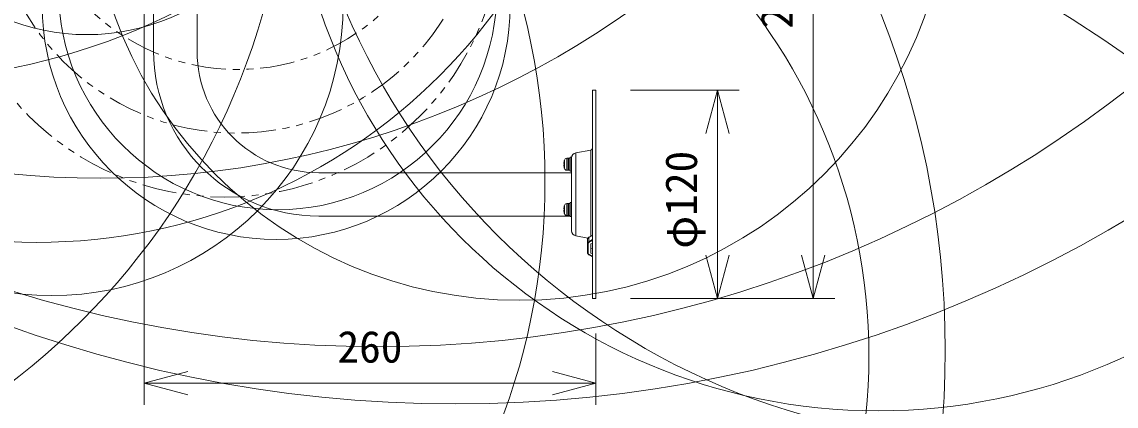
# Model space of a CAD drawing. Units: millimetres, scale not verified. Extents: x -948 to 618, y -557 to 1235.
# Drawn here: x 7.2 to 70.2, y -13.2 to 8.9 of the extents above; entities that cross this region are included whole.
import ezdxf
from ezdxf.enums import TextEntityAlignment as Align

# ---------------------------------------------------------------- set-up
doc = ezdxf.new("R2010")
doc.units = ezdxf.units.MM
doc.header["$LTSCALE"] = 0.125
doc.linetypes.add('USER3', pattern=[31.75, 15.875, -3.175, 3.175, -3.175, 3.175, -3.175])
doc.layers.add('0-0_0', color=1, linetype='Continuous', lineweight=18)
doc.layers.add('0-5_GAIKEI', color=1, linetype='Continuous', lineweight=18)
doc.styles.add('ＭＳ ゴシック', font='')
doc.styles.get('ＭＳ ゴシック').set_extended_font_data('MS Gothic')

# ---------------------------------------------------------------- blocks, each defined once
blk = doc.blocks.new('_Open30')
at = {"layer": '0-0_0', "color": 7}
blk.add_line((0, 0), (-1, 0), dxfattribs=at)
blk.add_lwpolyline([(-1, 0.26795), (0, 0), (-1, -0.26795)], dxfattribs=at)
blk = doc.blocks.new('D5')
at = {"layer": '0-0_0', "color": 7}
for p, q in [((213.363, 206.845), (247.513, 206.845)), ((246.263, 204.345), (246.263, 182.975)), ((235.763, 180.475), (247.513, 180.475))]:
    blk.add_line(p, q, dxfattribs=at)
at = {"layer": '0-0_0', "xscale": 2.5, "yscale": 2.5}
for p, rotation in [((246.263, 206.845), 90), ((246.263, 180.475), 270)]:
    blk.add_blockref('_Open30', p, dxfattribs=dict(at, rotation=rotation))
at = {"layer": '0-0_0', "color": 7, "style": 'ＭＳ ゴシック'}
blk.add_text('264', height=1.833, rotation=90, dxfattribs=at).set_placement((245.638, 196.0098), align=Align.BOTTOM_LEFT)
blk = doc.blocks.new('D6')
at = {"layer": '0-0_0', "color": 7}
for p, q in [((207.7745, 204.6443), (207.7745, 174.3651)), ((233.763, 178.475), (233.763, 174.3651)), ((210.2745, 175.6151), (231.263, 175.6151))]:
    blk.add_line(p, q, dxfattribs=at)
at = {"layer": '0-0_0', "xscale": 2.5, "yscale": 2.5, "rotation": 180}
blk.add_blockref('_Open30', (207.7745, 175.6151), dxfattribs=at)
at = {"layer": '0-0_0', "xscale": 2.5, "yscale": 2.5}
blk.add_blockref('_Open30', (233.763, 175.6151), dxfattribs=at)
at = {"layer": '0-0_0', "color": 7, "style": 'ＭＳ ゴシック'}
blk.add_text('260', height=1.833, dxfattribs=at).set_placement((218.8938, 176.2401), align=Align.BOTTOM_LEFT)
blk = doc.blocks.new('D7')
at = {"layer": '0-0_0', "color": 7}
for p, q in [((235.763, 192.475), (242.013, 192.475)), ((240.763, 189.975), (240.763, 182.975)), ((235.763, 180.475), (242.013, 180.475))]:
    blk.add_line(p, q, dxfattribs=at)
at = {"layer": '0-0_0', "xscale": 2.5, "yscale": 2.5}
for p, rotation in [((240.763, 192.475), 90), ((240.763, 180.475), 270)]:
    blk.add_blockref('_Open30', p, dxfattribs=dict(at, rotation=rotation))
at = {"layer": '0-0_0', "color": 7, "style": 'ＭＳ ゴシック'}
blk.add_text('φ120', height=1.833, rotation=90, dxfattribs=at).set_placement((240.138, 183.35), align=Align.BOTTOM_LEFT)

msp = doc.modelspace()

# ---------------------------------------------------------------- linework, layer by layer
at = {"layer": '0-0_0', "color": 7}
for p, q in [((14.8154, 7.2283), (14.8154, 13.4983)), ((17.3154, 13.4983), (17.3154, 7.2283)), ((40.0654, 4.9783), (40.0654, -7.0217)), ((40.0654, 4.9783), (40.2654, 4.9783)), ((40.2654, -7.0217), (40.2654, 4.9783)), ((39.9828, 1.5231), (39.1133, 1.3698)), ((38.8654, 1.1183), (38.8654, -3.1178)), ((38.8654, 0.2283), (24.3154, 0.2283)), ((38.7854, -2.2717), (24.3154, -2.2717)), ((39.8106, -3.5362), (39.1133, -3.4132)), ((40.0654, -7.0217), (40.2654, -7.0217))]:
    msp.add_line(p, q, dxfattribs=at)
at = {"layer": '0-0_0'}
for p, q in [((39.1133, 1.3698), (39.1133, -3.4132)), ((39.9828, -3.4195), (39.9828, 1.5231)), ((38.4491, 0.9233), (38.4497, 0.9233)), ((38.4565, 0.9528), (38.4565, 0.4838)), ((38.5934, 1.0635), (38.6643, 1.0672)), ((38.5934, 1.0635), (38.5934, 0.3731)), ((38.6643, 0.3694), (38.6643, 1.0672)), ((38.6654, 1.0672), (38.6643, 1.0672)), ((38.6854, 1.0583), (38.6854, 0.3783)), ((38.6954, 1.0683), (38.6954, 0.3683)), ((38.7754, 1.0683), (38.6954, 1.0683)), ((38.7754, 0.3683), (38.7754, 1.0683)), ((38.7854, 0.3183), (38.7854, 1.1183)), ((38.8654, 1.1183), (38.7854, 1.1183)), ((38.4497, 0.5133), (38.4491, 0.5133)), ((38.5934, 0.3731), (38.6643, 0.3694)), ((38.6654, 0.3694), (38.6643, 0.3694)), ((38.7754, 0.3683), (38.6954, 0.3683)), ((38.8654, 0.3183), (38.7854, 0.3183)), ((38.4491, -1.6867), (38.4497, -1.6867)), ((38.4565, -1.6572), (38.4565, -2.1262)), ((38.5934, -1.5465), (38.6643, -1.5428)), ((38.5934, -1.5465), (38.5934, -2.2369)), ((38.6643, -2.2406), (38.6643, -1.5428)), ((38.6654, -1.5428), (38.6643, -1.5428)), ((38.6854, -1.5517), (38.6854, -2.2317)), ((38.6954, -1.5417), (38.6954, -2.2417)), ((38.7754, -1.5417), (38.6954, -1.5417)), ((38.7754, -2.2417), (38.7754, -1.5417)), ((38.7854, -2.2917), (38.7854, -1.4917)), ((38.8654, -1.4917), (38.7854, -1.4917)), ((38.4497, -2.0967), (38.4491, -2.0967)), ((38.5934, -2.2369), (38.6643, -2.2406)), ((38.6654, -2.2406), (38.6643, -2.2406)), ((38.7754, -2.2417), (38.6954, -2.2417)), ((38.8654, -2.2917), (38.7854, -2.2917)), ((39.7854, -4.3734), (39.7854, -3.6097)), ((40.0654, -3.3776), (39.8568, -3.5014)), ((39.8608, -3.4918), (40.0654, -3.3704)), ((40.0654, -3.6669), (39.8761, -3.7793)), ((39.8154, -4.3946), (39.8154, -3.8713)), ((39.9854, -3.8713), (40.0654, -3.8239)), ((39.9854, -3.8713), (39.9854, -4.3946)), ((40.0654, -4.1592), (39.9854, -4.1118)), ((40.0654, -4.4421), (39.9854, -4.3946)), ((39.8761, -4.4867), (40.0654, -4.599))]:
    msp.add_line(p, q, dxfattribs=at)
for points in [[(38.4301, 0.8033), (38.4282, 0.7703), (38.4285, 0.7584), (38.429, 0.7549), (38.4294, 0.7539), (38.4297, 0.7535), (38.4301, 0.7533), (38.4497, 0.7533)], [(38.4301, 0.6333), (38.4282, 0.6662), (38.4285, 0.6781), (38.4293, 0.6823)], [(38.4301, 0.7533), (38.4298, 0.7534), (38.4297, 0.7535), (38.4293, 0.7541), (38.4289, 0.7555), (38.4284, 0.76), (38.429, 0.79), (38.4301, 0.8033)], [(38.4497, 0.6833), (38.4301, 0.6833), (38.4298, 0.6832), (38.4297, 0.683), (38.4293, 0.6825), (38.4289, 0.6811), (38.4284, 0.6766), (38.429, 0.6466), (38.4301, 0.6333)], [(38.4301, -1.8067), (38.4282, -1.8397), (38.4285, -1.8516), (38.429, -1.8551), (38.4294, -1.8561), (38.4297, -1.8565), (38.4301, -1.8567), (38.4497, -1.8567)], [(38.4301, -1.8567), (38.4298, -1.8566), (38.4297, -1.8565), (38.4293, -1.8559), (38.4289, -1.8545), (38.4284, -1.85), (38.429, -1.82), (38.4301, -1.8067)], [(38.4301, -1.9767), (38.4282, -1.9437), (38.4285, -1.9318), (38.429, -1.9283), (38.4294, -1.9273), (38.4297, -1.9269), (38.4301, -1.9267)], [(38.4497, -1.9267), (38.4301, -1.9267), (38.4298, -1.9268), (38.4297, -1.927), (38.4293, -1.9275), (38.4289, -1.9289), (38.4284, -1.9334), (38.429, -1.9634), (38.4301, -1.9767)], [(39.8608, -3.4918), (39.8358, -3.5095), (39.8154, -3.5301), (39.8001, -3.5528), (39.7891, -3.5806), (39.7854, -3.6097)], [(39.8568, -3.5014), (39.8568, -3.7418), (40.0654, -3.618)], [(40.0654, -4.6127), (39.8608, -4.4913), (39.8358, -4.4736), (39.8154, -4.453), (39.8001, -4.4303), (39.7891, -4.4025), (39.7854, -4.3734)]]:
    msp.add_lwpolyline(points, dxfattribs=at)
at = {"layer": '0-0_0', "linetype": 'USER3'}
for centre, radius in [((18.8924, 14.7367), 15.9095), ((19.5777, 16.5962), 14.0856), ((19.657, 18.368), 12.1987)]:
    msp.add_circle(centre, radius, dxfattribs=at)
at = {"layer": '0-0_0', "color": 7}
for centre, radius, start, end in [((24.3154, 7.2283), 9.5, 180, 270), ((24.3154, 7.2283), 7, 180, 270), ((39.1654, 1.0744), 0.3, 100, 179.797), ((39.9654, 1.6216), 0.1, 280, 0), ((39.1654, -3.1178), 0.3, 180, 260)]:
    msp.add_arc(centre, radius, start, end, dxfattribs=at)
at = {"layer": '0-0_0'}
for centre, radius, start, end in [((39.3254, 0.7183), 0.8993, 166.82357, 174.57653), ((39.3254, 0.7183), 0.8993, 185.42347, 193.17643), ((39.3254, 0.7183), 0.9, 164.89936, 166.83372), ((39.3254, 0.7183), 0.8763, 177.71107, 182.28893), ((38.6013, 0.9137), 0.15, 93, 164.89936), ((38.6654, 1.0472), 0.02, 0, 90), ((38.6954, 1.0583), 0.01, 90, 180), ((38.7754, 1.0583), 0.01, 0, 90), ((39.3254, 0.7183), 0.9, 193.16628, 195.10064), ((38.6013, 0.5229), 0.15, 195.10064, 267), ((38.6654, 0.3894), 0.02, 270, 0), ((38.6954, 0.3783), 0.01, 180, 270), ((38.7754, 0.3783), 0.01, 270, 0), ((39.3254, -1.8917), 0.8993, 166.82357, 174.57653), ((39.3254, -1.8917), 0.9, 164.89936, 166.83372), ((39.3254, -1.8917), 0.8763, 177.71107, 182.28893), ((38.6013, -1.6963), 0.15, 93, 164.89936), ((38.6654, -1.5628), 0.02, 0, 90), ((38.6954, -1.5517), 0.01, 90, 180), ((38.7754, -1.5517), 0.01, 0, 90), ((39.3254, -1.8917), 0.8993, 185.42347, 193.17643), ((39.3254, -1.8917), 0.9, 193.16628, 195.10064), ((38.6013, -2.0871), 0.15, 195.10064, 267), ((38.6654, -2.2206), 0.02, 270, 0), ((38.6954, -2.2317), 0.01, 180, 270), ((38.7754, -2.2317), 0.01, 270, 0)]:
    msp.add_arc(centre, radius, start, end, dxfattribs=at)
for centre, major_axis, ratio, start_param, end_param in [((39.9854, -3.6097), (0.2, 0), 0.707107, 2.2690372, 3.1415927), ((39.9854, -3.8501), (-0.2, 0), 0.707107, 5.4106299, 6.2831853), ((39.8761, -3.5176), (-0.0153, 0.0258), 0.454579, 6.2830899, 6.9368318), ((39.8761, -3.7581), (-0.0153, 0.0258), 0.454579, 0.6536465, 2.2244428), ((39.8154, -3.8501), (0.03, 0), 0.707107, 3.1415927, 4.712389), ((39.8154, -4.3734), (-0.03, 0), 0.707107, 6.2831853, 7.8539816), ((39.9854, -3.8713), (-0.17, 0), 0.707107, 5.4106299, 6.2831853), ((39.9854, -4.3946), (-0.17, 0), 0.707107, 6.2831853, 7.1557407), ((40.0954, -4.133), (-0.03, 0), 0.707107, 0, 0.0489997), ((39.8761, -4.4655), (0.0153, 0.0258), 0.454579, 3.141688, 4.0587425), ((40.0954, -4.6279), (-0.03, 0), 0.707107, 6.2831853, 6.3376844)]:
    msp.add_ellipse(centre, major_axis=major_axis, ratio=ratio, start_param=start_param, end_param=end_param, dxfattribs=at)
at = {"layer": '0-5_GAIKEI'}
for centre, radius in [((-389.0733, 273.1617), 435.9395), ((49.3109, 48.2929), 84.1861), ((27.7145, 60.4607), 70.246), ((11.7865, 52.7154), 52.807), ((63.3831, 25.4599), 40.7413), ((8.0827, 29.0395), 32.8233), ((-18.084, 20.5434), 40.7261), ((56.5073, 20.3873), 33.8655), ((10.9738, 20.5427), 12.3664), ((8.965, 9.9062), 16.7565), ((18.7511, -67.3948), 90.7681), ((21.8683, 9.8502), 13.4602), ((21.9599, 10.7006), 12.6075), ((22.7608, -10.3228), 33.2189)]:
    msp.add_circle(centre, radius, dxfattribs=at)
at = {"layer": '0-5_GAIKEI', "color": 7}
for centre, radius in [((32.2002, 62.3489), 75.4299), ((-0.6655, 42.8171), 37.2882), ((7.9217, -9.9992), 52.449), ((35.8845, 17.659), 24.7729), ((15.7364, -39.7068), 80.0807), ((-1.5492, -0.2545), 38.8877)]:
    msp.add_circle(centre, radius, dxfattribs=at)

# ---------------------------------------------------------------- block references
at = {"layer": '0-0_0'}
for name in ['D5', 'D6', 'D7']:
    msp.add_blockref(name, (-193.4976, -187.4967), dxfattribs=at)

doc.saveas('drawing.dxf')
